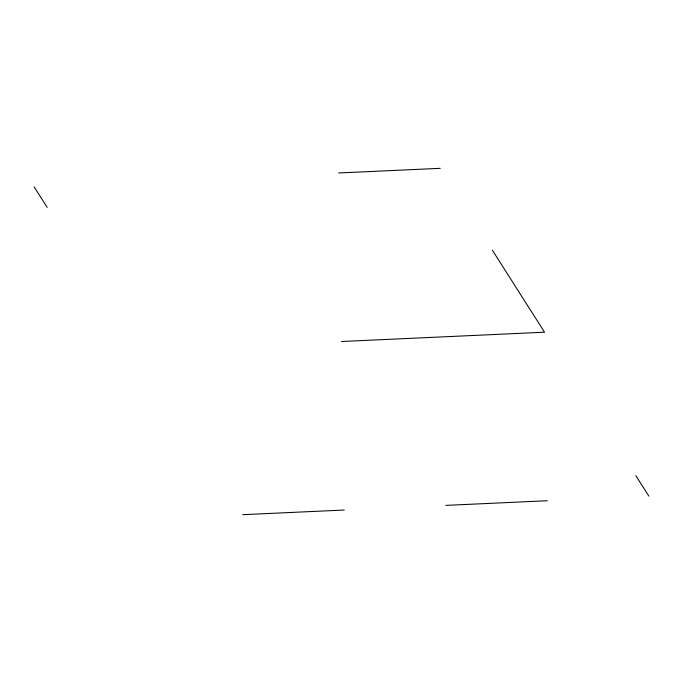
<?xml version="1.0" encoding="UTF-8"?>
<svg xmlns="http://www.w3.org/2000/svg" width="683" height="683" viewBox="0 0 683 683"><rect width="100%" height="100%" fill="white"/><g stroke="black" fill="none" stroke-linecap="round" stroke-linejoin="round"><path stroke-width="1.02" d="M338.725 172.97L440.253 168.325M341.5 341.5L544.547 332.211L492.4 250.268M242.747 514.675L344.275 510.03M445.803 505.386L547.322 500.741M635.813 475.616L648.85 496.106M34.15 186.894L47.187 207.384"/></g></svg>
